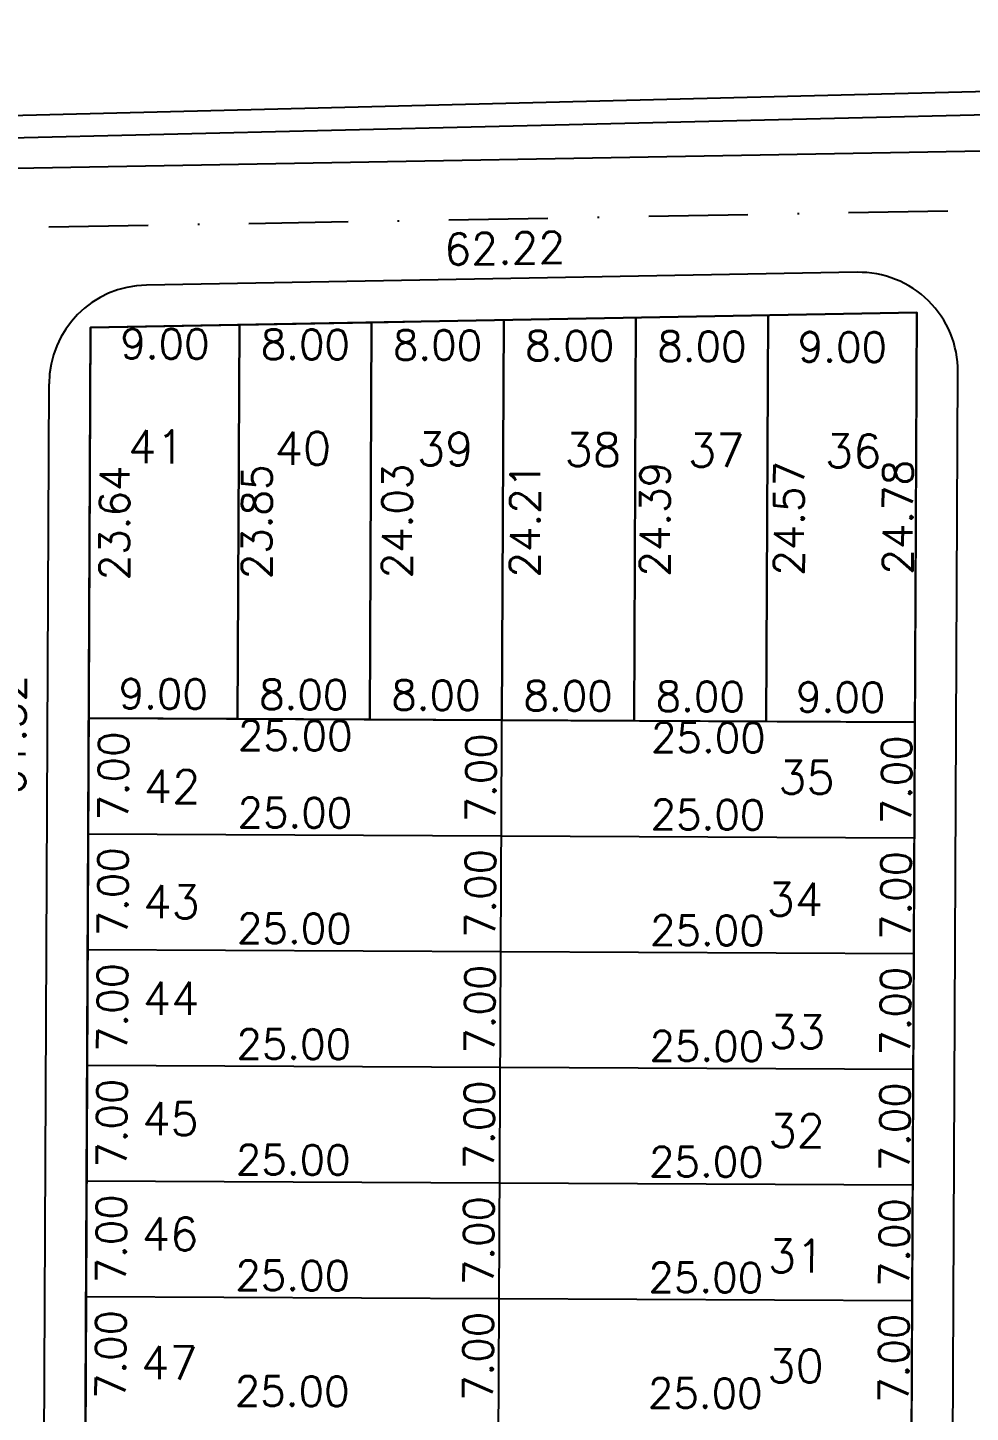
# Model space of a CAD drawing. Header units: millimetres. Extents: x -4430026 to 4783824, y 584 to 9593110.
# Drawn here: x 2863.5 to 2920.5, y 1891.4 to 1975.2 of the extents above; entities that cross this region are included whole.
import ezdxf
from ezdxf.enums import TextEntityAlignment as Align

# ---------------------------------------------------------------- set-up
doc = ezdxf.new("R2010")
doc.units = ezdxf.units.MM
doc.linetypes.add('DASHDOT', pattern=[1, 0.5, -0.25, 0, -0.25])
doc.linetypes.add('HIDDEN2', pattern=[0.1875, 0.125, -0.0625])
for name, color, linetype in [('boundary filipe', 6, 'Continuous'), ('BOUNDARY LOTES', 2, 'Continuous'), ('Calçada', 1, 'Continuous'), ('Cota', 8, 'Continuous'), ('COTAS', 8, 'Continuous'), ('Lotes', 2, 'Continuous'), ('Numero de lotes', 5, 'Continuous'), ('POLIGONAL', 5, 'Continuous'), ('Projeção', 8, 'HIDDEN2'), ('QUADRA', 4, 'Continuous')]:
    doc.layers.add(name, color=color, linetype=linetype)
doc.styles.add('arcad1', font='romans.shx')
doc.styles.add('ROMANS', font='romans.shx')
doc.dimstyles.new('BOLA100', dxfattribs={"dimscale": 0, "dimtxt": 1.9, "dimasz": 0.18, "dimexe": 0.18, "dimexo": 0.063, "dimgap": 0, "dimtad": 1, "dimzin": 4, "dimdsep": 46, "dimtxsty": 'ROMANS', "dimcen": 0.09, "dimse1": 1, "dimse2": 1, "dimsd1": 1, "dimsd2": 1, "dimclrt": 256, "dimaunit": 1, "dimadec": 4, "dimazin": 0, "dimtfac": 1.2, "dimtix": 1, "dimtmove": 2, "dimatfit": 3, "dimfxl": 1, "dimtvp": 2, "dimtolj": 1, "dimtzin": 4, "dimarcsym": 0})
doc.dimstyles.get("Standard").update_dxf_attribs({"dimtxt": 0.18, "dimasz": 0.18, "dimexe": 0.18, "dimexo": 0.0625, "dimgap": 0.09, "dimtad": 0, "dimtih": 1, "dimtoh": 1, "dimdec": 4, "dimzin": 0, "dimdsep": 46, "dimtxsty": 'Standard', "dimcen": 0.09, "dimadec": 0, "dimazin": 0, "dimtfac": 1, "dimtdec": 4, "dimtofl": 0, "dimtmove": 0, "dimatfit": 3, "dimfxl": 1, "dimtolj": 1, "dimtzin": 0, "dimarcsym": 0})

# ---------------------------------------------------------------- blocks, each defined once
blk = doc.blocks.new('*D14036')
at = {"layer": 'DEFPOINTS', "color": 0, "linetype": 'ByBlock'}
for p in [(2923.411, 1964.189), (2861.205, 1963.073), (2923.46, 1961.478)]:
    blk.add_point(p, dxfattribs=at)
at = {"layer": 'COTAS', "linetype": 'ByBlock', "insert": (2892.34, 1961.87), "char_height": 1.9, "attachment_point": 5, "rotation": 1.02791, "style": 'ROMANS'}
blk.add_mtext('\\A1;62.22', dxfattribs=at)
blk = doc.blocks.new('*D14042')
at = {"layer": 'DEFPOINTS', "color": 0, "linetype": 'ByBlock'}
for p in [(2861.205, 1963.073), (2860.915, 1901.755), (2863.198, 1901.744)]:
    blk.add_point(p, dxfattribs=at)
at = {"layer": 'COTAS', "linetype": 'ByBlock', "insert": (2862.394, 1932.407), "char_height": 1.9, "attachment_point": 5, "rotation": 89.72858, "style": 'ROMANS'}
blk.add_mtext('\\A1;61.32', dxfattribs=at)
blk = doc.blocks.new('*D12307')
at = {"layer": 'DEFPOINTS', "color": 0}
for p in [(2866.966, 1891.438), (2891.966, 1891.32), (2891.955, 1889.056)]:
    blk.add_point(p, dxfattribs=at)
at = {"layer": 'Cota', "color": 41, "insert": (2879.472, 1892.716), "char_height": 1.8, "attachment_point": 5, "rotation": 359.72858, "style": 'ROMANS'}
blk.add_mtext('\\A1;25.00', dxfattribs=at)
blk = doc.blocks.new('*D12308')
at = {"layer": 'DEFPOINTS', "color": 0}
for p in [(2891.966, 1891.32), (2916.965, 1891.202), (2916.954, 1888.938)]:
    blk.add_point(p, dxfattribs=at)
at = {"layer": 'Cota', "color": 41, "insert": (2904.472, 1892.597), "char_height": 1.8, "attachment_point": 5, "rotation": 359.72858, "style": 'ROMANS'}
blk.add_mtext('\\A1;25.00', dxfattribs=at)
blk = doc.blocks.new('*D12309')
at = {"layer": 'DEFPOINTS', "color": 0}
for p in [(2866.999, 1898.438), (2872.106, 1898.414), (2866.966, 1891.438)]:
    blk.add_point(p, dxfattribs=at)
at = {"layer": 'Cota', "color": 41, "insert": (2868.489, 1894.931), "char_height": 1.8, "attachment_point": 5, "rotation": 89.72858, "style": 'ROMANS'}
blk.add_mtext('\\A1;7.00', dxfattribs=at)
blk = doc.blocks.new('*D12310')
at = {"layer": 'DEFPOINTS', "color": 0}
for p in [(2890.114, 1898.329), (2890.08, 1891.329), (2894.31, 1891.309)]:
    blk.add_point(p, dxfattribs=at)
at = {"layer": 'Cota', "color": 41, "insert": (2890.726, 1894.826), "char_height": 1.8, "attachment_point": 5, "rotation": 89.72858, "style": 'ROMANS'}
blk.add_mtext('\\A1;7.00', dxfattribs=at)
blk = doc.blocks.new('*D12311')
at = {"layer": 'DEFPOINTS', "color": 0}
for p in [(2915.284, 1898.21), (2919.498, 1898.19), (2915.251, 1891.21)]:
    blk.add_point(p, dxfattribs=at)
at = {"layer": 'Cota', "color": 41, "insert": (2915.882, 1894.707), "char_height": 1.8, "attachment_point": 5, "rotation": 89.72858, "style": 'ROMANS'}
blk.add_mtext('\\A1;7.00', dxfattribs=at)
blk = doc.blocks.new('*D12312')
at = {"layer": 'DEFPOINTS', "color": 0}
for p in [(2866.999, 1898.438), (2891.999, 1898.32), (2891.988, 1896.056)]:
    blk.add_point(p, dxfattribs=at)
at = {"layer": 'Cota', "color": 41, "insert": (2879.505, 1899.716), "char_height": 1.8, "attachment_point": 5, "rotation": 359.72858, "style": 'ROMANS'}
blk.add_mtext('\\A1;25.00', dxfattribs=at)
blk = doc.blocks.new('*D12313')
at = {"layer": 'DEFPOINTS', "color": 0}
for p in [(2891.999, 1898.32), (2916.998, 1898.201), (2916.988, 1895.938)]:
    blk.add_point(p, dxfattribs=at)
at = {"layer": 'Cota', "color": 41, "insert": (2904.505, 1899.597), "char_height": 1.8, "attachment_point": 5, "rotation": 359.72858, "style": 'ROMANS'}
blk.add_mtext('\\A1;25.00', dxfattribs=at)
blk = doc.blocks.new('*D12314')
at = {"layer": 'DEFPOINTS', "color": 0}
for p in [(2867.032, 1905.438), (2872.139, 1905.414), (2866.999, 1898.438)]:
    blk.add_point(p, dxfattribs=at)
at = {"layer": 'Cota', "color": 41, "insert": (2868.522, 1901.931), "char_height": 1.8, "attachment_point": 5, "rotation": 89.72858, "style": 'ROMANS'}
blk.add_mtext('\\A1;7.00', dxfattribs=at)
blk = doc.blocks.new('*D12315')
at = {"layer": 'DEFPOINTS', "color": 0}
for p in [(2890.147, 1905.329), (2890.114, 1898.329), (2894.343, 1898.309)]:
    blk.add_point(p, dxfattribs=at)
at = {"layer": 'Cota', "color": 41, "insert": (2890.759, 1901.826), "char_height": 1.8, "attachment_point": 5, "rotation": 89.72858, "style": 'ROMANS'}
blk.add_mtext('\\A1;7.00', dxfattribs=at)
blk = doc.blocks.new('*D12316')
at = {"layer": 'DEFPOINTS', "color": 0}
for p in [(2915.317, 1905.21), (2919.532, 1905.19), (2915.284, 1898.21)]:
    blk.add_point(p, dxfattribs=at)
at = {"layer": 'Cota', "color": 41, "insert": (2915.915, 1901.707), "char_height": 1.8, "attachment_point": 5, "rotation": 89.72858, "style": 'ROMANS'}
blk.add_mtext('\\A1;7.00', dxfattribs=at)
blk = doc.blocks.new('*D12317')
at = {"layer": 'DEFPOINTS', "color": 0}
for p in [(2867.032, 1905.438), (2892.032, 1905.32), (2892.021, 1903.056)]:
    blk.add_point(p, dxfattribs=at)
at = {"layer": 'Cota', "color": 41, "insert": (2879.538, 1906.715), "char_height": 1.8, "attachment_point": 5, "rotation": 359.72858, "style": 'ROMANS'}
blk.add_mtext('\\A1;25.00', dxfattribs=at)
blk = doc.blocks.new('*D12318')
at = {"layer": 'DEFPOINTS', "color": 0}
for p in [(2892.032, 1905.32), (2917.032, 1905.201), (2917.021, 1902.938)]:
    blk.add_point(p, dxfattribs=at)
at = {"layer": 'Cota', "color": 41, "insert": (2904.538, 1906.597), "char_height": 1.8, "attachment_point": 5, "rotation": 359.72858, "style": 'ROMANS'}
blk.add_mtext('\\A1;25.00', dxfattribs=at)
blk = doc.blocks.new('*D12319')
at = {"layer": 'DEFPOINTS', "color": 0}
for p in [(2867.065, 1912.438), (2872.172, 1912.414), (2867.032, 1905.438)]:
    blk.add_point(p, dxfattribs=at)
at = {"layer": 'Cota', "color": 41, "insert": (2868.555, 1908.931), "char_height": 1.8, "attachment_point": 5, "rotation": 89.72858, "style": 'ROMANS'}
blk.add_mtext('\\A1;7.00', dxfattribs=at)
blk = doc.blocks.new('*D12320')
at = {"layer": 'DEFPOINTS', "color": 0}
for p in [(2890.18, 1912.329), (2890.147, 1905.329), (2894.376, 1905.309)]:
    blk.add_point(p, dxfattribs=at)
at = {"layer": 'Cota', "color": 41, "insert": (2890.793, 1908.826), "char_height": 1.8, "attachment_point": 5, "rotation": 89.72858, "style": 'ROMANS'}
blk.add_mtext('\\A1;7.00', dxfattribs=at)
blk = doc.blocks.new('*D12321')
at = {"layer": 'DEFPOINTS', "color": 0}
for p in [(2915.35, 1912.209), (2919.565, 1912.189), (2915.317, 1905.21)]:
    blk.add_point(p, dxfattribs=at)
at = {"layer": 'Cota', "color": 41, "insert": (2915.948, 1908.707), "char_height": 1.8, "attachment_point": 5, "rotation": 89.72858, "style": 'ROMANS'}
blk.add_mtext('\\A1;7.00', dxfattribs=at)
blk = doc.blocks.new('*D12322')
at = {"layer": 'DEFPOINTS', "color": 0}
for p in [(2867.065, 1912.438), (2892.065, 1912.32), (2892.054, 1910.056)]:
    blk.add_point(p, dxfattribs=at)
at = {"layer": 'Cota', "color": 41, "insert": (2879.571, 1913.715), "char_height": 1.8, "attachment_point": 5, "rotation": 359.72858, "style": 'ROMANS'}
blk.add_mtext('\\A1;25.00', dxfattribs=at)
blk = doc.blocks.new('*D12323')
at = {"layer": 'DEFPOINTS', "color": 0}
for p in [(2892.065, 1912.32), (2917.065, 1912.201), (2917.054, 1909.938)]:
    blk.add_point(p, dxfattribs=at)
at = {"layer": 'Cota', "color": 41, "insert": (2904.571, 1913.597), "char_height": 1.8, "attachment_point": 5, "rotation": 359.72858, "style": 'ROMANS'}
blk.add_mtext('\\A1;25.00', dxfattribs=at)
blk = doc.blocks.new('*D12324')
at = {"layer": 'DEFPOINTS', "color": 0}
for p in [(2867.098, 1919.438), (2872.205, 1919.414), (2867.065, 1912.438)]:
    blk.add_point(p, dxfattribs=at)
at = {"layer": 'Cota', "color": 41, "insert": (2868.589, 1915.931), "char_height": 1.8, "attachment_point": 5, "rotation": 89.72858, "style": 'ROMANS'}
blk.add_mtext('\\A1;7.00', dxfattribs=at)
blk = doc.blocks.new('*D12325')
at = {"layer": 'DEFPOINTS', "color": 0}
for p in [(2890.213, 1919.329), (2890.18, 1912.329), (2894.409, 1912.309)]:
    blk.add_point(p, dxfattribs=at)
at = {"layer": 'Cota', "color": 41, "insert": (2890.826, 1915.826), "char_height": 1.8, "attachment_point": 5, "rotation": 89.72858, "style": 'ROMANS'}
blk.add_mtext('\\A1;7.00', dxfattribs=at)
blk = doc.blocks.new('*D12326')
at = {"layer": 'DEFPOINTS', "color": 0}
for p in [(2915.383, 1919.209), (2919.598, 1919.189), (2915.35, 1912.209)]:
    blk.add_point(p, dxfattribs=at)
at = {"layer": 'Cota', "color": 41, "insert": (2915.981, 1915.706), "char_height": 1.8, "attachment_point": 5, "rotation": 89.72858, "style": 'ROMANS'}
blk.add_mtext('\\A1;7.00', dxfattribs=at)
blk = doc.blocks.new('*D12327')
at = {"layer": 'DEFPOINTS', "color": 0}
for p in [(2867.098, 1919.438), (2892.098, 1919.32), (2892.087, 1917.056)]:
    blk.add_point(p, dxfattribs=at)
at = {"layer": 'Cota', "color": 41, "insert": (2879.605, 1920.715), "char_height": 1.8, "attachment_point": 5, "rotation": 359.72858, "style": 'ROMANS'}
blk.add_mtext('\\A1;25.00', dxfattribs=at)
blk = doc.blocks.new('*D12328')
at = {"layer": 'DEFPOINTS', "color": 0}
for p in [(2892.098, 1919.32), (2917.098, 1919.201), (2917.087, 1916.938)]:
    blk.add_point(p, dxfattribs=at)
at = {"layer": 'Cota', "color": 41, "insert": (2904.604, 1920.597), "char_height": 1.8, "attachment_point": 5, "rotation": 359.72858, "style": 'ROMANS'}
blk.add_mtext('\\A1;25.00', dxfattribs=at)
blk = doc.blocks.new('*D12329')
at = {"layer": 'DEFPOINTS', "color": 0}
for p in [(2867.132, 1926.438), (2872.238, 1926.414), (2867.098, 1919.438)]:
    blk.add_point(p, dxfattribs=at)
at = {"layer": 'Cota', "color": 41, "insert": (2868.622, 1922.931), "char_height": 1.8, "attachment_point": 5, "rotation": 89.72858, "style": 'ROMANS'}
blk.add_mtext('\\A1;7.00', dxfattribs=at)
blk = doc.blocks.new('*D12330')
at = {"layer": 'DEFPOINTS', "color": 0}
for p in [(2890.246, 1926.329), (2890.213, 1919.329), (2894.442, 1919.309)]:
    blk.add_point(p, dxfattribs=at)
at = {"layer": 'Cota', "color": 41, "insert": (2890.859, 1922.826), "char_height": 1.8, "attachment_point": 5, "rotation": 89.72858, "style": 'ROMANS'}
blk.add_mtext('\\A1;7.00', dxfattribs=at)
blk = doc.blocks.new('*D12331')
at = {"layer": 'DEFPOINTS', "color": 0}
for p in [(2915.416, 1926.209), (2919.631, 1926.189), (2915.383, 1919.209)]:
    blk.add_point(p, dxfattribs=at)
at = {"layer": 'Cota', "color": 41, "insert": (2916.014, 1922.706), "char_height": 1.8, "attachment_point": 5, "rotation": 89.72858, "style": 'ROMANS'}
blk.add_mtext('\\A1;7.00', dxfattribs=at)
blk = doc.blocks.new('*D12332')
at = {"layer": 'DEFPOINTS', "color": 0}
for p in [(2867.132, 1926.438), (2892.131, 1926.32), (2892.121, 1924.056)]:
    blk.add_point(p, dxfattribs=at)
at = {"layer": 'Cota', "color": 41, "insert": (2879.638, 1927.715), "char_height": 1.8, "attachment_point": 5, "rotation": 359.72858, "style": 'ROMANS'}
blk.add_mtext('\\A1;25.00', dxfattribs=at)
blk = doc.blocks.new('*D12333')
at = {"layer": 'DEFPOINTS', "color": 0}
for p in [(2892.131, 1926.32), (2917.131, 1926.201), (2917.12, 1923.938)]:
    blk.add_point(p, dxfattribs=at)
at = {"layer": 'Cota', "color": 41, "insert": (2904.637, 1927.597), "char_height": 1.8, "attachment_point": 5, "rotation": 359.72858, "style": 'ROMANS'}
blk.add_mtext('\\A1;25.00', dxfattribs=at)
blk = doc.blocks.new('*D12334')
at = {"layer": 'DEFPOINTS', "color": 0}
for p in [(2867.165, 1933.438), (2872.271, 1933.414), (2867.132, 1926.438)]:
    blk.add_point(p, dxfattribs=at)
at = {"layer": 'Cota', "color": 41, "insert": (2868.655, 1929.931), "char_height": 1.8, "attachment_point": 5, "rotation": 89.72858, "style": 'ROMANS'}
blk.add_mtext('\\A1;7.00', dxfattribs=at)
blk = doc.blocks.new('*D12335')
at = {"layer": 'DEFPOINTS', "color": 0}
for p in [(2890.279, 1933.328), (2890.246, 1926.329), (2894.475, 1926.308)]:
    blk.add_point(p, dxfattribs=at)
at = {"layer": 'Cota', "color": 41, "insert": (2890.892, 1929.825), "char_height": 1.8, "attachment_point": 5, "rotation": 89.72858, "style": 'ROMANS'}
blk.add_mtext('\\A1;7.00', dxfattribs=at)
blk = doc.blocks.new('*D12336')
at = {"layer": 'DEFPOINTS', "color": 0}
for p in [(2915.45, 1933.209), (2919.664, 1933.189), (2915.416, 1926.209)]:
    blk.add_point(p, dxfattribs=at)
at = {"layer": 'Cota', "color": 41, "insert": (2916.048, 1929.706), "char_height": 1.8, "attachment_point": 5, "rotation": 89.72858, "style": 'ROMANS'}
blk.add_mtext('\\A1;7.00', dxfattribs=at)
blk = doc.blocks.new('*D12337')
at = {"layer": 'DEFPOINTS', "color": 0}
for p in [(2867.154, 1931.111), (2892.153, 1930.993), (2892.143, 1928.729)]:
    blk.add_point(p, dxfattribs=at)
at = {"layer": 'Cota', "color": 41, "insert": (2879.66, 1932.388), "char_height": 1.8, "attachment_point": 5, "rotation": 359.72858, "style": 'ROMANS'}
blk.add_mtext('\\A1;25.00', dxfattribs=at)
blk = doc.blocks.new('*D12338')
at = {"layer": 'DEFPOINTS', "color": 0}
for p in [(2892.153, 1930.993), (2917.153, 1930.874), (2917.142, 1928.611)]:
    blk.add_point(p, dxfattribs=at)
at = {"layer": 'Cota', "color": 41, "insert": (2904.66, 1932.27), "char_height": 1.8, "attachment_point": 5, "rotation": 359.72858, "style": 'ROMANS'}
blk.add_mtext('\\A1;25.00', dxfattribs=at)
blk = doc.blocks.new('*D12339')
at = {"layer": 'DEFPOINTS', "color": 0}
for p in [(2867.169, 1934.425), (2876.169, 1934.382), (2876.155, 1931.283)]:
    blk.add_point(p, dxfattribs=at)
at = {"layer": 'Cota', "color": 41, "insert": (2871.672, 1934.904), "char_height": 1.8, "attachment_point": 5, "rotation": 359.72858, "style": 'ROMANS'}
blk.add_mtext('\\A1;9.00', dxfattribs=at)
blk = doc.blocks.new('*D12340')
at = {"layer": 'DEFPOINTS', "color": 0}
for p in [(2876.169, 1934.382), (2884.159, 1932.235), (2884.155, 1931.245)]:
    blk.add_point(p, dxfattribs=at)
at = {"layer": 'Cota', "color": 41, "insert": (2880.172, 1934.864), "char_height": 1.8, "attachment_point": 5, "rotation": 359.72858, "style": 'ROMANS'}
blk.add_mtext('\\A1;8.00', dxfattribs=at)
blk = doc.blocks.new('*D12341')
at = {"layer": 'DEFPOINTS', "color": 0}
for p in [(2884.159, 1932.235), (2892.159, 1932.197), (2892.154, 1931.207)]:
    blk.add_point(p, dxfattribs=at)
at = {"layer": 'Cota', "color": 41, "insert": (2888.172, 1934.826), "char_height": 1.8, "attachment_point": 5, "rotation": 359.72858, "style": 'ROMANS'}
blk.add_mtext('\\A1;8.00', dxfattribs=at)
blk = doc.blocks.new('*D12342')
at = {"layer": 'DEFPOINTS', "color": 0}
for p in [(2892.159, 1932.197), (2900.159, 1932.159), (2900.154, 1931.169)]:
    blk.add_point(p, dxfattribs=at)
at = {"layer": 'Cota', "color": 41, "insert": (2896.171, 1934.788), "char_height": 1.8, "attachment_point": 5, "rotation": 359.72858, "style": 'ROMANS'}
blk.add_mtext('\\A1;8.00', dxfattribs=at)
blk = doc.blocks.new('*D12343')
at = {"layer": 'DEFPOINTS', "color": 0}
for p in [(2900.159, 1932.159), (2908.159, 1932.121), (2908.154, 1931.131)]:
    blk.add_point(p, dxfattribs=at)
at = {"layer": 'Cota', "color": 41, "insert": (2904.171, 1934.75), "char_height": 1.8, "attachment_point": 5, "rotation": 359.72858, "style": 'ROMANS'}
blk.add_mtext('\\A1;8.00', dxfattribs=at)
blk = doc.blocks.new('*D12344')
at = {"layer": 'DEFPOINTS', "color": 0}
for p in [(2908.159, 1932.121), (2917.159, 1932.079), (2917.154, 1931.088)]:
    blk.add_point(p, dxfattribs=at)
at = {"layer": 'Cota', "color": 41, "insert": (2912.671, 1934.71), "char_height": 1.8, "attachment_point": 5, "rotation": 359.72858, "style": 'ROMANS'}
blk.add_mtext('\\A1;9.00', dxfattribs=at)
blk = doc.blocks.new('*D12345')
at = {"layer": 'DEFPOINTS', "color": 0}
for p in [(2867.261, 1953.659), (2876.26, 1953.617), (2876.255, 1952.467)]:
    blk.add_point(p, dxfattribs=at)
at = {"layer": 'Cota', "color": 41, "insert": (2871.772, 1956.088), "char_height": 1.8, "attachment_point": 5, "rotation": 359.72858, "style": 'ROMANS'}
blk.add_mtext('\\A1;9.00', dxfattribs=at)
blk = doc.blocks.new('*D12346')
at = {"layer": 'DEFPOINTS', "color": 0}
for p in [(2876.26, 1953.617), (2884.255, 1952.429), (2884.255, 1952.429)]:
    blk.add_point(p, dxfattribs=at)
at = {"layer": 'Cota', "color": 41, "insert": (2880.272, 1956.048), "char_height": 1.8, "attachment_point": 5, "rotation": 359.72858, "style": 'ROMANS'}
blk.add_mtext('\\A1;8.00', dxfattribs=at)
blk = doc.blocks.new('*D12347')
at = {"layer": 'DEFPOINTS', "color": 0}
for p in [(2884.255, 1952.429), (2892.255, 1952.391), (2892.255, 1952.391)]:
    blk.add_point(p, dxfattribs=at)
at = {"layer": 'Cota', "color": 41, "insert": (2888.272, 1956.01), "char_height": 1.8, "attachment_point": 5, "rotation": 359.72858, "style": 'ROMANS'}
blk.add_mtext('\\A1;8.00', dxfattribs=at)
blk = doc.blocks.new('*D12348')
at = {"layer": 'DEFPOINTS', "color": 0}
for p in [(2892.255, 1952.391), (2900.255, 1952.353), (2900.255, 1952.353)]:
    blk.add_point(p, dxfattribs=at)
at = {"layer": 'Cota', "color": 41, "insert": (2896.272, 1955.972), "char_height": 1.8, "attachment_point": 5, "rotation": 359.72858, "style": 'ROMANS'}
blk.add_mtext('\\A1;8.00', dxfattribs=at)
blk = doc.blocks.new('*D12349')
at = {"layer": 'DEFPOINTS', "color": 0}
for p in [(2900.255, 1952.353), (2908.255, 1952.315), (2908.255, 1952.315)]:
    blk.add_point(p, dxfattribs=at)
at = {"layer": 'Cota', "color": 41, "insert": (2904.272, 1955.934), "char_height": 1.8, "attachment_point": 5, "rotation": 359.72858, "style": 'ROMANS'}
blk.add_mtext('\\A1;8.00', dxfattribs=at)
blk = doc.blocks.new('*D12350')
at = {"layer": 'DEFPOINTS', "color": 0}
for p in [(2908.255, 1952.315), (2917.255, 1952.273), (2917.255, 1952.273)]:
    blk.add_point(p, dxfattribs=at)
at = {"layer": 'Cota', "color": 41, "insert": (2912.772, 1955.894), "char_height": 1.8, "attachment_point": 5, "rotation": 359.72858, "style": 'ROMANS'}
blk.add_mtext('\\A1;9.00', dxfattribs=at)
blk = doc.blocks.new('*D12351')
at = {"layer": 'DEFPOINTS', "color": 0}
for p in [(2867.277, 1957.081), (2867.165, 1933.438), (2872.263, 1933.414)]:
    blk.add_point(p, dxfattribs=at)
at = {"layer": 'Cota', "color": 41, "insert": (2868.719, 1945.252), "char_height": 1.8, "attachment_point": 5, "rotation": 89.72858, "style": 'ROMANS'}
blk.add_mtext('\\A1;23.64', dxfattribs=at)
blk = doc.blocks.new('*D12352')
at = {"layer": 'DEFPOINTS', "color": 0}
for p in [(2876.278, 1957.242), (2876.165, 1933.395), (2880.876, 1933.373)]:
    blk.add_point(p, dxfattribs=at)
at = {"layer": 'Cota', "color": 41, "insert": (2877.332, 1945.314), "char_height": 1.8, "attachment_point": 5, "rotation": 89.72858, "style": 'ROMANS'}
blk.add_mtext('\\A1;23.85', dxfattribs=at)
blk = doc.blocks.new('*D12353')
at = {"layer": 'DEFPOINTS', "color": 0}
for p in [(2884.278, 1957.386), (2884.165, 1933.357), (2889.364, 1933.333)]:
    blk.add_point(p, dxfattribs=at)
at = {"layer": 'Cota', "color": 41, "insert": (2885.821, 1945.364), "char_height": 1.8, "attachment_point": 5, "rotation": 89.72858, "style": 'ROMANS'}
blk.add_mtext('\\A1;24.03', dxfattribs=at)
blk = doc.blocks.new('*D12354')
at = {"layer": 'DEFPOINTS', "color": 0}
for p in [(2892.279, 1957.529), (2892.164, 1933.32), (2897.103, 1933.296)]:
    blk.add_point(p, dxfattribs=at)
at = {"layer": 'Cota', "color": 41, "insert": (2893.561, 1945.418), "char_height": 1.8, "attachment_point": 5, "rotation": 89.72858, "style": 'ROMANS'}
blk.add_mtext('\\A1;24.21', dxfattribs=at)
blk = doc.blocks.new('*D12355')
at = {"layer": 'DEFPOINTS', "color": 0}
for p in [(2900.28, 1957.673), (2900.164, 1933.282), (2904.968, 1933.259)]:
    blk.add_point(p, dxfattribs=at)
at = {"layer": 'Cota', "color": 41, "insert": (2901.425, 1945.472), "char_height": 1.8, "attachment_point": 5, "rotation": 89.72858, "style": 'ROMANS'}
blk.add_mtext('\\A1;24.39', dxfattribs=at)
blk = doc.blocks.new('*D12356')
at = {"layer": 'DEFPOINTS', "color": 0}
for p in [(2908.281, 1957.817), (2908.164, 1933.244), (2913.081, 1933.22)]:
    blk.add_point(p, dxfattribs=at)
at = {"layer": 'Cota', "color": 41, "insert": (2909.54, 1945.524), "char_height": 1.8, "attachment_point": 5, "rotation": 89.72858, "style": 'ROMANS'}
blk.add_mtext('\\A1;24.57', dxfattribs=at)
blk = doc.blocks.new('*D12357')
at = {"layer": 'DEFPOINTS', "color": 0}
for p in [(2917.282, 1957.978), (2917.164, 1933.201), (2919.664, 1933.189)]:
    blk.add_point(p, dxfattribs=at)
at = {"layer": 'Cota', "color": 41, "insert": (2916.123, 1945.595), "char_height": 1.8, "attachment_point": 5, "rotation": 89.72858, "style": 'ROMANS'}
blk.add_mtext('\\A1;24.78', dxfattribs=at)

msp = doc.modelspace()

# ---------------------------------------------------------------- linework, layer by layer
at = {"layer": 'boundary filipe', "linetype": 'ByBlock'}
for p, q in [((2916.101, 1708.871, 2.439), (2917.282, 1957.978, 2.439)), ((2867.277, 1957.081, 2.439), (2866.097, 1707.953, 2.439))]:
    msp.add_line(p, q, dxfattribs=at)
at = {"layer": 'boundary filipe', "elevation": 2.439}
msp.add_lwpolyline([(2917.282, 1957.978), (2867.277, 1957.081), (2866.089, 1706.405), (2916.13, 1707.324), (2917.282, 1957.978)], dxfattribs=at)
at = {"layer": 'BOUNDARY LOTES', "elevation": 2.439}
for points in [[(2900.164, 1933.282), (2900.28, 1957.673), (2908.281, 1957.817), (2908.164, 1933.244), (2900.164, 1933.282)], [(2908.164, 1933.244), (2908.281, 1957.817), (2917.282, 1957.978), (2917.164, 1933.201), (2908.164, 1933.244)], [(2867.277, 1957.081), (2876.278, 1957.242), (2876.165, 1933.395), (2867.165, 1933.438), (2867.277, 1957.081)], [(2876.278, 1957.242), (2884.278, 1957.386), (2884.165, 1933.357), (2876.165, 1933.395), (2876.278, 1957.242)], [(2884.278, 1957.386), (2892.279, 1957.529), (2892.164, 1933.32), (2884.165, 1933.357), (2884.278, 1957.386)], [(2892.164, 1933.32), (2892.279, 1957.529), (2900.28, 1957.673), (2900.164, 1933.282), (2892.164, 1933.32)]]:
    msp.add_lwpolyline(points, dxfattribs=at)
at = {"layer": 'Calçada'}
for p, q in [((3074.748, 1970.505, 2.439), (1674.495, 1945.381, 2.439)), ((2913.657, 1960.413, 2.439), (2870.653, 1959.642, 2.439)), ((2863.606, 1709.999, 2.439), (2864.761, 1953.671, 2.439)), ((2918.61, 1710.731, 2.439), (2919.765, 1954.386, 2.439))]:
    msp.add_line(p, q, dxfattribs=at)
for centre, start, end in [((2913.765, 1954.414, 2.439), 359.72858, 91.02791), ((2870.76, 1953.643, 2.439), 91.02791, 179.72858)]:
    msp.add_arc(centre, 6, start, end, dxfattribs=at)
at = {"layer": 'Lotes'}
for p, q in [((2760.529, 1966.127, 2.439), (2982.324, 1971.393, 2.439)), ((2908.164, 1933.244, 2.439), (2908.281, 1957.817, 2.439)), ((2876.165, 1933.395, 2.439), (2876.278, 1957.242, 2.439)), ((2884.165, 1933.357, 2.439), (2884.278, 1957.386, 2.439)), ((2891.092, 1706.864, 2.439), (2892.279, 1957.529, 2.439)), ((2900.164, 1933.282, 2.439), (2900.28, 1957.673, 2.439)), ((2867.165, 1933.438, 2.439), (2917.164, 1933.201, 2.439)), ((2867.132, 1926.438, 2.439), (2917.131, 1926.201, 2.439)), ((2867.098, 1919.438, 2.439), (2917.098, 1919.201, 2.439)), ((2867.065, 1912.438, 2.439), (2917.065, 1912.201, 2.439)), ((2867.032, 1905.438, 2.439), (2917.032, 1905.201, 2.439)), ((2866.999, 1898.438, 2.439), (2916.998, 1898.201, 2.439))]:
    msp.add_line(p, q, dxfattribs=at)
at = {"layer": 'POLIGONAL', "linetype": 'ByBlock'}
msp.add_line((3075.494, 1975.213, 2.439), (2766.184, 1967.469, 2.439), dxfattribs=at)
msp.add_line((3075.494, 1975.213, 2.439), (2766.184, 1967.469, 2.439), dxfattribs=at)
at = {"layer": 'Projeção', "linetype": 'DASHDOT', "ltscale": 12}
msp.add_line((3076.423, 1966.934, 2.439), (1675.686, 1941.802, 2.439), dxfattribs=at)
at = {"layer": 'QUADRA', "elevation": 2.439}
msp.add_lwpolyline([(2916.094, 1707.323), (2866.089, 1706.405), (2867.277, 1957.081), (2917.282, 1957.978), (2916.094, 1707.323)], close=True, dxfattribs=at)

# ---------------------------------------------------------------- texts
at = {"layer": 'Numero de lotes', "style": 'arcad1'}
for s, p in [('41', (2871.25, 1949.858, 2.439)), ('40', (2880.124, 1949.765, 2.439)), ('39', (2888.734, 1949.724, 2.439)), ('38', (2897.668, 1949.682, 2.439)), ('37', (2905.141, 1949.646, 2.439)), ('36', (2913.426, 1949.607, 2.439)), ('42', (2872.208, 1929.304, 2.439)), ('35', (2910.595, 1929.854, 2.439)), ('34', (2909.894, 1922.476, 2.439)), ('43', (2872.175, 1922.327, 2.439)), ('44', (2872.148, 1916.485, 2.439)), ('33', (2910.032, 1914.463, 2.439)), ('45', (2872.113, 1909.201, 2.439)), ('32', (2910.004, 1908.472, 2.439)), ('46', (2872.08, 1902.224, 2.439)), ('31', (2909.968, 1900.895, 2.439)), ('47', (2872.043, 1894.436, 2.439)), ('30', (2909.936, 1894.243, 2.439))]:
    msp.add_text(s, height=2, rotation=359.72858, dxfattribs=at).set_placement(p, align=Align.MIDDLE_CENTER)

# ---------------------------------------------------------------- dimensions: what is measured, and where the dimension line sits
at = {"layer": 'Cota'}
for p1, p2, distance, picture, middle in [((2908.281, 1957.817, 2.439), (2908.164, 1933.244, 2.439), 4.917, '*D12356', (2909.54, 1945.524, 2.439)), ((2917.282, 1957.978, 2.439), (2917.164, 1933.201, 2.439), 2.5, '*D12357', (2916.123, 1945.595, 2.439)), ((2867.277, 1957.081, 2.439), (2867.165, 1933.438, 2.439), 5.098, '*D12351', (2868.719, 1945.252, 2.439)), ((2867.261, 1953.659, 2.439), (2876.26, 1953.617, 2.439), -1.15, '*D12345', (2871.772, 1956.088, 2.439)), ((2876.278, 1957.242, 2.439), (2876.165, 1933.395, 2.439), 4.711, '*D12352', (2877.332, 1945.314, 2.439)), ((2884.278, 1957.386, 2.439), (2884.165, 1933.357, 2.439), 5.2, '*D12353', (2885.821, 1945.364, 2.439)), ((2892.279, 1957.529, 2.439), (2892.164, 1933.32, 2.439), 4.939, '*D12354', (2893.561, 1945.418, 2.439)), ((2900.28, 1957.673, 2.439), (2900.164, 1933.282, 2.439), 4.803, '*D12355', (2901.425, 1945.472, 2.439)), ((2867.169, 1934.425, 2.439), (2876.169, 1934.382, 2.439), -3.1, '*D12339', (2871.672, 1934.904, 2.439)), ((2867.154, 1931.111, 2.439), (2892.153, 1930.993, 2.439), -2.264, '*D12337', (2879.66, 1932.388, 2.439)), ((2867.132, 1926.438, 2.439), (2867.165, 1933.438, 2.439), -5.107, '*D12334', (2868.655, 1929.931, 2.439)), ((2890.279, 1933.328, 2.439), (2890.246, 1926.329, 2.439), 4.229, '*D12335', (2890.892, 1929.825, 2.439)), ((2915.416, 1926.209, 2.439), (2915.45, 1933.209, 2.439), -4.215, '*D12336', (2916.048, 1929.706, 2.439)), ((2867.132, 1926.438, 2.439), (2892.131, 1926.32, 2.439), -2.264, '*D12332', (2879.638, 1927.715, 2.439)), ((2867.098, 1919.438, 2.439), (2867.132, 1926.438, 2.439), -5.107, '*D12329', (2868.622, 1922.931, 2.439)), ((2890.246, 1926.329, 2.439), (2890.213, 1919.329, 2.439), 4.229, '*D12330', (2890.859, 1922.826, 2.439)), ((2915.383, 1919.209, 2.439), (2915.416, 1926.209, 2.439), -4.215, '*D12331', (2916.014, 1922.706, 2.439)), ((2867.098, 1919.438, 2.439), (2892.098, 1919.32, 2.439), -2.264, '*D12327', (2879.605, 1920.715, 2.439)), ((2867.065, 1912.438, 2.439), (2867.098, 1919.438, 2.439), -5.107, '*D12324', (2868.589, 1915.931, 2.439)), ((2890.213, 1919.329, 2.439), (2890.18, 1912.329, 2.439), 4.229, '*D12325', (2890.826, 1915.826, 2.439)), ((2915.35, 1912.209, 2.439), (2915.383, 1919.209, 2.439), -4.215, '*D12326', (2915.981, 1915.706, 2.439)), ((2867.065, 1912.438, 2.439), (2892.065, 1912.32, 2.439), -2.264, '*D12322', (2879.571, 1913.715, 2.439)), ((2867.032, 1905.438, 2.439), (2867.065, 1912.438, 2.439), -5.107, '*D12319', (2868.555, 1908.931, 2.439)), ((2890.18, 1912.329, 2.439), (2890.147, 1905.329, 2.439), 4.229, '*D12320', (2890.793, 1908.826, 2.439)), ((2915.317, 1905.21, 2.439), (2915.35, 1912.209, 2.439), -4.215, '*D12321', (2915.948, 1908.707, 2.439)), ((2867.032, 1905.438, 2.439), (2892.032, 1905.32, 2.439), -2.264, '*D12317', (2879.538, 1906.715, 2.439)), ((2866.999, 1898.438, 2.439), (2867.032, 1905.438, 2.439), -5.107, '*D12314', (2868.522, 1901.931, 2.439)), ((2890.147, 1905.329, 2.439), (2890.114, 1898.329, 2.439), 4.229, '*D12315', (2890.759, 1901.826, 2.439)), ((2915.284, 1898.21, 2.439), (2915.317, 1905.21, 2.439), -4.215, '*D12316', (2915.915, 1901.707, 2.439)), ((2866.999, 1898.438, 2.439), (2891.999, 1898.32, 2.439), -2.264, '*D12312', (2879.505, 1899.716, 2.439)), ((2866.966, 1891.438, 2.439), (2866.999, 1898.438, 2.439), -5.107, '*D12309', (2868.489, 1894.931, 2.439)), ((2890.114, 1898.329, 2.439), (2890.08, 1891.329, 2.439), 4.229, '*D12310', (2890.726, 1894.826, 2.439)), ((2915.251, 1891.21, 2.439), (2915.284, 1898.21, 2.439), -4.215, '*D12311', (2915.882, 1894.707, 2.439)), ((2866.966, 1891.438, 2.439), (2891.966, 1891.32, 2.439), -2.264, '*D12307', (2879.472, 1892.716, 2.439))]:
    dim = msp.add_aligned_dim(p1=p1, p2=p2, distance=distance, dimstyle='Standard', override={"dimtxt": 1.8, "dimexo": 0.063, "dimgap": 0, "dimtih": 0, "dimtoh": 0, "dimdec": 2, "dimzin": 4, "dimtxsty": 'ROMANS', "dimse1": 1, "dimse2": 1, "dimsd1": 1, "dimsd2": 1, "dimclrt": 41, "dimtfac": 1.2, "dimtdec": 2, "dimtix": 1, "dimtofl": 1, "dimtmove": 2, "dimfxl": 0.18, "dimfxlon": 1, "dimtvp": 2, "dimtzin": 4}, dxfattribs=at)
    dim.commit()
    dim.dimension.update_dxf_attribs({"geometry": picture, "text_midpoint": middle})
for base, p1, p2, picture, middle in [((2884.255, 1952.429, 2.439), (2876.26, 1953.617, 2.439), (2884.255, 1952.429, 2.439), '*D12346', (2880.272, 1956.048, 2.439)), ((2892.255, 1952.391, 2.439), (2884.255, 1952.429, 2.439), (2892.255, 1952.391, 2.439), '*D12347', (2888.272, 1956.01, 2.439)), ((2900.255, 1952.353, 2.439), (2892.255, 1952.391, 2.439), (2900.255, 1952.353, 2.439), '*D12348', (2896.272, 1955.972, 2.439)), ((2908.255, 1952.315, 2.439), (2900.255, 1952.353, 2.439), (2908.255, 1952.315, 2.439), '*D12349', (2904.272, 1955.934, 2.439)), ((2917.255, 1952.273, 2.439), (2908.255, 1952.315, 2.439), (2917.255, 1952.273, 2.439), '*D12350', (2912.772, 1955.894, 2.439)), ((2884.155, 1931.245, 2.439), (2876.169, 1934.382, 2.439), (2884.159, 1932.235, 2.439), '*D12340', (2880.172, 1934.864, 2.439)), ((2892.154, 1931.207, 2.439), (2884.159, 1932.235, 2.439), (2892.159, 1932.197, 2.439), '*D12341', (2888.172, 1934.826, 2.439)), ((2900.154, 1931.169, 2.439), (2892.159, 1932.197, 2.439), (2900.159, 1932.159, 2.439), '*D12342', (2896.171, 1934.788, 2.439)), ((2908.154, 1931.131, 2.439), (2900.159, 1932.159, 2.439), (2908.159, 1932.121, 2.439), '*D12343', (2904.171, 1934.75, 2.439)), ((2917.154, 1931.088, 2.439), (2908.159, 1932.121, 2.439), (2917.159, 1932.079, 2.439), '*D12344', (2912.671, 1934.71, 2.439)), ((2917.142, 1928.611, 2.439), (2892.153, 1930.993, 2.439), (2917.153, 1930.874, 2.439), '*D12338', (2904.66, 1932.27, 2.439)), ((2917.12, 1923.938, 2.439), (2892.131, 1926.32, 2.439), (2917.131, 1926.201, 2.439), '*D12333', (2904.637, 1927.597, 2.439)), ((2917.087, 1916.938, 2.439), (2892.098, 1919.32, 2.439), (2917.098, 1919.201, 2.439), '*D12328', (2904.604, 1920.597, 2.439)), ((2917.054, 1909.938, 2.439), (2892.065, 1912.32, 2.439), (2917.065, 1912.201, 2.439), '*D12323', (2904.571, 1913.597, 2.439)), ((2917.021, 1902.938, 2.439), (2892.032, 1905.32, 2.439), (2917.032, 1905.201, 2.439), '*D12318', (2904.538, 1906.597, 2.439)), ((2916.988, 1895.938, 2.439), (2891.999, 1898.32, 2.439), (2916.998, 1898.201, 2.439), '*D12313', (2904.505, 1899.597, 2.439)), ((2916.954, 1888.938, 2.439), (2891.966, 1891.32, 2.439), (2916.965, 1891.202, 2.439), '*D12308', (2904.472, 1892.597, 2.439))]:
    dim = msp.add_linear_dim(base=base, p1=p1, p2=p2, angle=179.72858, dimstyle='Standard', override={"dimtxt": 1.8, "dimexo": 0.063, "dimgap": 0, "dimtih": 0, "dimtoh": 0, "dimdec": 2, "dimzin": 4, "dimtxsty": 'ROMANS', "dimse1": 1, "dimse2": 1, "dimsd1": 1, "dimsd2": 1, "dimclrt": 41, "dimtfac": 1.2, "dimtdec": 2, "dimtix": 1, "dimtofl": 1, "dimtmove": 2, "dimfxl": 0.18, "dimfxlon": 1, "dimtvp": 2, "dimtzin": 4}, dxfattribs=at)
    dim.commit()
    dim.dimension.update_dxf_attribs({"geometry": picture, "text_midpoint": middle})
at = {"layer": 'COTAS', "linetype": 'ByBlock'}
for p2, distance, picture, middle in [((2923.411, 1964.189, 2.439), -2.711, '*D14036', (2892.34, 1961.87, 2.439)), ((2860.915, 1901.755, 2.439), 2.284, '*D14042', (2862.394, 1932.407, 2.439))]:
    dim = msp.add_aligned_dim(p1=(2861.205, 1963.073, 2.439), p2=p2, distance=distance, dimstyle='BOLA100', override={"dimscale": 1, "dimfxl": 0.18}, dxfattribs=at)
    dim.commit()
    dim.dimension.update_dxf_attribs({"geometry": picture, "text_midpoint": middle})

doc.saveas('drawing.dxf')
